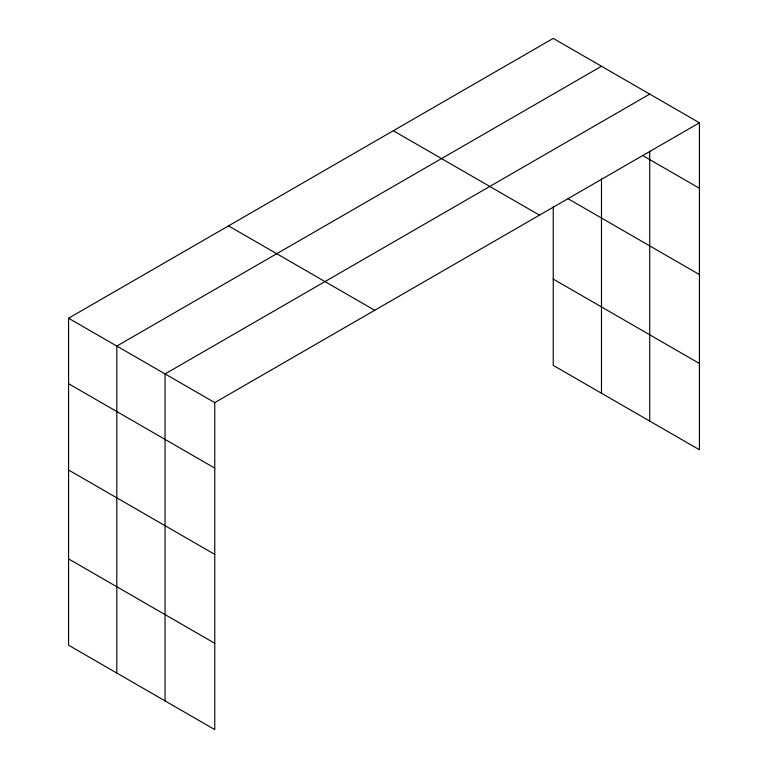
<?xml version="1.0" encoding="UTF-8"?>
<svg xmlns="http://www.w3.org/2000/svg" width="768" height="768" viewBox="0 0 768 768"><rect width="100%" height="100%" fill="white"/><g stroke="black" fill="none" stroke-linecap="round" stroke-linejoin="round"><path stroke-width="1.15" d="M601.478 178.474L601.478 393.226M553.238 206.774L553.238 365.376L699.427 449.779L699.427 122.803L553.238 38.4L68.573 318.221L68.573 645.197L214.762 729.6L214.762 402.624L68.573 318.221M601.478 66.25L116.813 346.07L116.813 673.046M649.728 94.109L165.053 373.93L165.053 700.906M214.762 402.624L699.427 122.803M642.538 155.443L699.427 188.285M567.61 198.47L699.427 274.579M393.302 130.742L539.491 215.146M553.238 279.082L699.427 363.485M228.509 225.878L374.698 310.282M68.573 383.702L214.762 468.106M68.573 469.997L214.762 554.4M68.573 558.902L214.762 643.306M649.728 151.258L649.728 421.085"/></g></svg>
